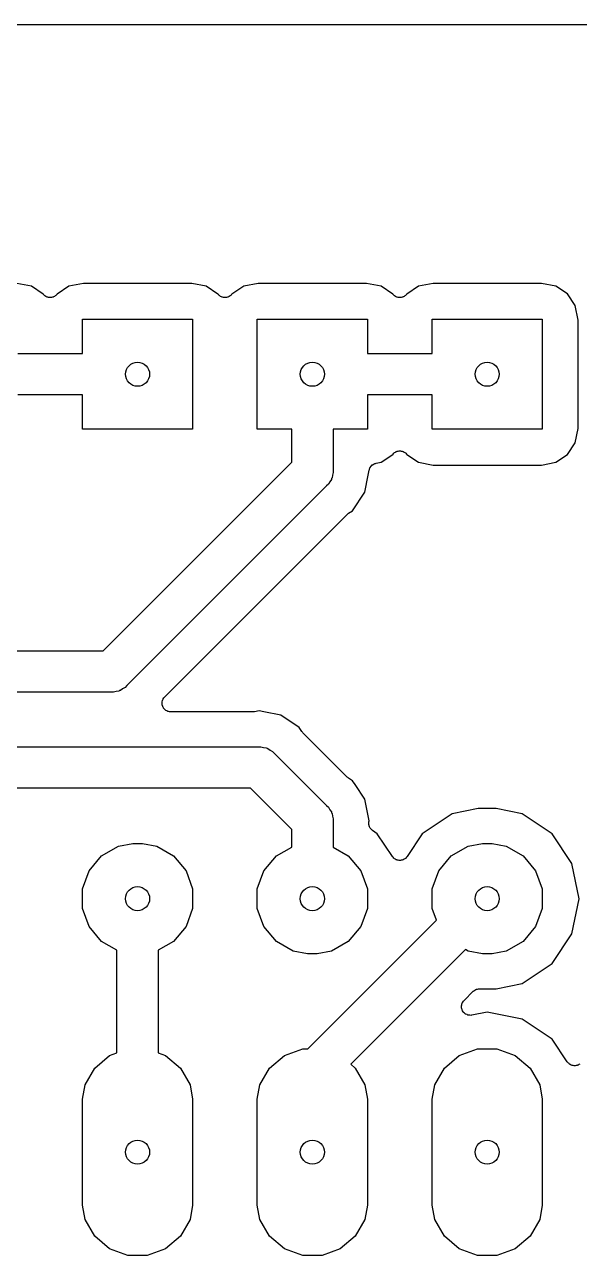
# Model space of a CAD drawing. Extents: x 99.1 to 195.6, y -78.7 to -33.
# Drawn here: x 174.89 to 182.95, y -50.9 to -33.02 of the extents above; entities that cross this region are included whole.
import ezdxf

# ---------------------------------------------------------------- set-up
doc = ezdxf.new("R2010")
doc.units = 0
doc.header["$MEASUREMENT"] = 0
doc.layers.add('BLACK', color=7, linetype='CONTINUOUS')

msp = doc.modelspace()

# ---------------------------------------------------------------- linework, layer by layer
at = {"layer": 'BLACK', "linetype": 'CONTINUOUS'}
for p, q in [((99.187, -33.02), (195.453, -33.02)), ((174.988, -36.8215), (174.777, -36.7796)), ((175.158, -36.9352), (174.988, -36.8215)), ((175.532, -36.8215), (175.362, -36.9352)), ((175.743, -36.7796), (175.532, -36.8215)), ((177.317, -36.7796), (175.743, -36.7796)), ((177.528, -36.8215), (177.317, -36.7796)), ((177.698, -36.9352), (177.528, -36.8215)), ((178.072, -36.8215), (177.902, -36.9352)), ((178.283, -36.7796), (178.072, -36.8215)), ((179.857, -36.7796), (178.283, -36.7796)), ((180.068, -36.8215), (179.857, -36.7796)), ((180.238, -36.9352), (180.068, -36.8215)), ((180.612, -36.8215), (180.442, -36.9352)), ((180.823, -36.7796), (180.612, -36.8215)), ((182.397, -36.7796), (180.823, -36.7796)), ((182.608, -36.8215), (182.397, -36.7796)), ((182.776, -36.9338), (182.608, -36.8215)), ((175.164, -36.941), (175.158, -36.9352)), ((175.172, -36.9522), (175.164, -36.941)), ((175.179, -36.9568), (175.172, -36.9522)), ((175.185, -36.9629), (175.179, -36.9568)), ((175.197, -36.969), (175.185, -36.9629)), ((175.209, -36.9767), (175.197, -36.969)), ((175.217, -36.9787), (175.209, -36.9767)), ((175.224, -36.9824), (175.217, -36.9787)), ((175.238, -36.9839), (175.224, -36.9824)), ((175.252, -36.9872), (175.238, -36.9839)), ((175.26, -36.9863), (175.252, -36.9872)), ((175.268, -36.9872), (175.26, -36.9863)), ((175.282, -36.9839), (175.268, -36.9872)), ((175.296, -36.9824), (175.282, -36.9839)), ((175.303, -36.9787), (175.296, -36.9824)), ((175.311, -36.9767), (175.303, -36.9787)), ((175.323, -36.969), (175.311, -36.9767)), ((175.335, -36.9629), (175.323, -36.969)), ((175.341, -36.9568), (175.335, -36.9629)), ((175.348, -36.9522), (175.341, -36.9568)), ((175.356, -36.941), (175.348, -36.9522)), ((175.362, -36.9352), (175.356, -36.941)), ((177.704, -36.941), (177.698, -36.9352)), ((177.712, -36.9522), (177.704, -36.941)), ((177.719, -36.9568), (177.712, -36.9522)), ((177.725, -36.9629), (177.719, -36.9568)), ((177.737, -36.969), (177.725, -36.9629)), ((177.749, -36.9767), (177.737, -36.969)), ((177.757, -36.9787), (177.749, -36.9767)), ((177.764, -36.9824), (177.757, -36.9787)), ((177.778, -36.9839), (177.764, -36.9824)), ((177.792, -36.9872), (177.778, -36.9839)), ((177.8, -36.9863), (177.792, -36.9872)), ((177.808, -36.9872), (177.8, -36.9863)), ((177.822, -36.9839), (177.808, -36.9872)), ((177.836, -36.9824), (177.822, -36.9839)), ((177.843, -36.9787), (177.836, -36.9824)), ((177.851, -36.9767), (177.843, -36.9787)), ((177.863, -36.969), (177.851, -36.9767)), ((177.875, -36.9629), (177.863, -36.969)), ((177.881, -36.9568), (177.875, -36.9629)), ((177.888, -36.9522), (177.881, -36.9568)), ((177.896, -36.941), (177.888, -36.9522)), ((177.902, -36.9352), (177.896, -36.941)), ((180.244, -36.941), (180.238, -36.9352)), ((180.252, -36.9522), (180.244, -36.941)), ((180.259, -36.9568), (180.252, -36.9522)), ((180.265, -36.9629), (180.259, -36.9568)), ((180.277, -36.969), (180.265, -36.9629)), ((180.289, -36.9767), (180.277, -36.969)), ((180.297, -36.9787), (180.289, -36.9767)), ((180.304, -36.9824), (180.297, -36.9787)), ((180.318, -36.9839), (180.304, -36.9824)), ((180.332, -36.9872), (180.318, -36.9839)), ((180.34, -36.9863), (180.332, -36.9872)), ((180.348, -36.9872), (180.34, -36.9863)), ((180.362, -36.9839), (180.348, -36.9872)), ((180.376, -36.9824), (180.362, -36.9839)), ((180.383, -36.9787), (180.376, -36.9824)), ((180.391, -36.9767), (180.383, -36.9787)), ((180.403, -36.969), (180.391, -36.9767)), ((180.415, -36.9629), (180.403, -36.969)), ((180.421, -36.9568), (180.415, -36.9629)), ((180.428, -36.9522), (180.421, -36.9568)), ((180.436, -36.941), (180.428, -36.9522)), ((180.442, -36.9352), (180.436, -36.941)), ((182.889, -37.1018), (182.776, -36.9338)), ((182.93, -37.3125), (182.889, -37.1018)), ((175.73, -37.8), (175.73, -37.3)), ((175.73, -37.3), (177.33, -37.3)), ((177.33, -37.3), (177.33, -38.9)), ((178.27, -38.9), (178.27, -37.3)), ((178.27, -37.3), (179.87, -37.3)), ((179.87, -37.3), (179.87, -37.8)), ((180.81, -37.8), (180.81, -37.3)), ((180.81, -37.3), (182.41, -37.3)), ((182.41, -37.3), (182.41, -38.9)), ((182.93, -38.8875), (182.93, -37.3125)), ((174.79, -37.8), (175.73, -37.8)), ((179.87, -37.8), (180.81, -37.8)), ((175.73, -38.4), (174.79, -38.4)), ((175.73, -38.9), (175.73, -38.4)), ((180.81, -38.4), (179.87, -38.4)), ((179.87, -38.4), (179.87, -38.9)), ((180.81, -38.9), (180.81, -38.4)), ((177.33, -38.9), (175.73, -38.9)), ((178.77, -38.9), (178.27, -38.9)), ((178.77, -39.3757), (178.77, -38.9)), ((179.87, -38.9), (179.37, -38.9)), ((179.37, -38.9), (179.37, -39.4869)), ((182.41, -38.9), (180.81, -38.9)), ((182.889, -39.0982), (182.93, -38.8875)), ((182.776, -39.2662), (182.889, -39.0982)), ((180.068, -39.3785), (180.238, -39.2648)), ((180.238, -39.2648), (180.244, -39.259)), ((180.244, -39.259), (180.252, -39.2478)), ((180.252, -39.2478), (180.259, -39.2432)), ((180.259, -39.2432), (180.265, -39.2371)), ((180.265, -39.2371), (180.277, -39.231)), ((180.277, -39.231), (180.289, -39.2233)), ((180.289, -39.2233), (180.297, -39.2213)), ((180.297, -39.2213), (180.304, -39.2176)), ((180.304, -39.2176), (180.318, -39.2161)), ((180.318, -39.2161), (180.332, -39.2128)), ((180.332, -39.2128), (180.34, -39.2137)), ((180.34, -39.2137), (180.348, -39.2128)), ((180.348, -39.2128), (180.362, -39.2161)), ((180.362, -39.2161), (180.376, -39.2176)), ((180.376, -39.2176), (180.383, -39.2213)), ((180.383, -39.2213), (180.391, -39.2233)), ((180.391, -39.2233), (180.403, -39.231)), ((180.403, -39.231), (180.415, -39.2371)), ((180.415, -39.2371), (180.421, -39.2432)), ((180.421, -39.2432), (180.428, -39.2478)), ((180.428, -39.2478), (180.436, -39.259)), ((180.436, -39.259), (180.442, -39.2648)), ((180.442, -39.2648), (180.612, -39.3785)), ((182.608, -39.3785), (182.776, -39.2662)), ((176.028, -42.118), (178.77, -39.3757)), ((179.37, -39.4869), (179.373, -39.5266)), ((179.88, -39.5673), (179.895, -39.4929)), ((179.895, -39.4929), (179.898, -39.4851)), ((179.898, -39.4851), (179.9, -39.4768)), ((179.9, -39.4768), (179.906, -39.4647)), ((179.906, -39.4647), (179.911, -39.4518)), ((179.911, -39.4518), (179.917, -39.4455)), ((179.917, -39.4455), (179.921, -39.4381)), ((179.921, -39.4381), (179.931, -39.429)), ((179.931, -39.429), (179.94, -39.4186)), ((179.94, -39.4186), (179.948, -39.4146)), ((179.948, -39.4146), (179.954, -39.4091)), ((179.954, -39.4091), (179.967, -39.404)), ((179.967, -39.404), (179.979, -39.3974)), ((179.979, -39.3974), (179.987, -39.3961)), ((179.987, -39.3961), (179.995, -39.3931)), ((179.995, -39.3931), (180.068, -39.3785)), ((180.612, -39.3785), (180.823, -39.4204)), ((180.823, -39.4204), (182.397, -39.4204)), ((182.397, -39.4204), (182.608, -39.3785)), ((179.303, -39.6958), (179.273, -39.7214)), ((179.323, -39.6613), (179.303, -39.6958)), ((179.346, -39.6287), (179.323, -39.6613)), ((179.35, -39.6158), (179.346, -39.6287)), ((179.356, -39.6042), (179.35, -39.6158)), ((179.363, -39.565), (179.356, -39.6042)), ((179.373, -39.5266), (179.363, -39.565)), ((179.831, -39.8153), (179.88, -39.5673)), ((179.88, -39.5673), (179.88, -39.5673)), ((179.273, -39.7214), (176.373, -42.6209)), ((179.653, -40.0825), (179.831, -39.8153)), ((176.922, -42.7902), (179.576, -40.1365)), ((179.576, -40.1365), (179.586, -40.1293)), ((179.586, -40.1293), (179.595, -40.1207)), ((179.595, -40.1207), (179.653, -40.0825)), ((163.515, -42.118), (176.028, -42.118)), ((176.139, -42.718), (163.626, -42.718)), ((176.179, -42.7215), (176.139, -42.718)), ((176.217, -42.7112), (176.179, -42.7215)), ((176.256, -42.7043), (176.217, -42.7112)), ((176.268, -42.6976), (176.256, -42.7043)), ((176.281, -42.6941), (176.268, -42.6976)), ((176.313, -42.6713), (176.281, -42.6941)), ((176.348, -42.6514), (176.313, -42.6713)), ((176.373, -42.6209), (176.348, -42.6514)), ((176.886, -42.8689), (176.887, -42.8635)), ((176.887, -42.8855), (176.886, -42.8689)), ((176.887, -42.8579), (176.893, -42.8424)), ((176.887, -42.8635), (176.887, -42.8579)), ((176.887, -42.9021), (176.887, -42.8855)), ((176.889, -42.9073), (176.887, -42.9021)), ((176.89, -42.9129), (176.889, -42.9073)), ((176.897, -42.9279), (176.89, -42.9129)), ((176.893, -42.8424), (176.897, -42.8263)), ((176.897, -42.8263), (176.9, -42.8218)), ((176.9, -42.8218), (176.902, -42.8165)), ((176.902, -42.8165), (176.913, -42.8038)), ((176.913, -42.8038), (176.922, -42.7902)), ((176.902, -42.9435), (176.897, -42.9279)), ((176.906, -42.9478), (176.902, -42.9435)), ((176.908, -42.9528), (176.906, -42.9478)), ((176.92, -42.9646), (176.908, -42.9528)), ((176.931, -42.9773), (176.92, -42.9646)), ((176.935, -42.9801), (176.931, -42.9773)), ((176.939, -42.984), (176.935, -42.9801)), ((176.954, -42.991), (176.939, -42.984)), ((176.969, -42.9993), (176.954, -42.991)), ((176.974, -43.0003), (176.969, -42.9993)), ((176.979, -43.0027), (176.974, -43.0003)), ((176.996, -43.0041), (176.979, -43.0027)), ((177.012, -43.007), (176.996, -43.0041)), ((178.204, -43.007), (177.012, -43.007)), ((178.217, -43.0048), (178.204, -43.007)), ((178.229, -43.0046), (178.217, -43.0048)), ((178.296, -42.9912), (178.229, -43.0046)), ((178.364, -43.0046), (178.296, -42.9912)), ((178.612, -43.0539), (178.364, -43.0046)), ((178.879, -43.2325), (178.612, -43.0539)), ((178.917, -43.2895), (178.879, -43.2325)), ((178.926, -43.2985), (178.917, -43.2895)), ((178.933, -43.3088), (178.926, -43.2985)), ((179.576, -43.9522), (178.933, -43.3088)), ((165.113, -43.515), (178.283, -43.515)), ((178.283, -43.515), (178.323, -43.5115)), ((178.323, -43.5115), (178.361, -43.5218)), ((178.361, -43.5218), (178.401, -43.5287)), ((178.401, -43.5287), (178.412, -43.5354)), ((178.412, -43.5354), (178.425, -43.5389)), ((178.425, -43.5389), (178.458, -43.5617)), ((178.458, -43.5617), (178.492, -43.5816)), ((178.492, -43.5816), (178.518, -43.6121)), ((178.518, -43.6121), (179.273, -44.3672)), ((179.586, -43.9593), (179.576, -43.9522)), ((179.595, -43.968), (179.586, -43.9593)), ((179.653, -44.0061), (179.595, -43.968)), ((178.172, -44.115), (174.29, -44.115)), ((178.77, -44.7129), (178.172, -44.115)), ((179.691, -44.0632), (179.653, -44.0061)), ((179.831, -44.2734), (179.691, -44.0632)), ((179.894, -44.5886), (179.831, -44.2734)), ((179.273, -44.3672), (179.303, -44.3928)), ((179.303, -44.3928), (179.323, -44.4273)), ((179.323, -44.4273), (179.346, -44.4599)), ((179.346, -44.4599), (179.35, -44.4728)), ((179.35, -44.4728), (179.356, -44.4844)), ((179.356, -44.4844), (179.363, -44.5236)), ((179.363, -44.5236), (179.373, -44.5621)), ((181.1, -44.4879), (180.667, -44.777)), ((181.481, -44.412), (181.1, -44.4879)), ((181.739, -44.412), (181.481, -44.412)), ((182.12, -44.4879), (181.739, -44.412)), ((182.553, -44.777), (182.12, -44.4879)), ((179.373, -44.5621), (179.37, -44.6017)), ((179.37, -44.6017), (179.37, -44.9694)), ((179.889, -44.6178), (179.891, -44.6097)), ((179.891, -44.6316), (179.889, -44.6178)), ((179.89, -44.6455), (179.891, -44.6316)), ((179.893, -44.6534), (179.89, -44.6455)), ((179.891, -44.6014), (179.894, -44.5886)), ((179.891, -44.6097), (179.891, -44.6014)), ((179.894, -44.6617), (179.893, -44.6534)), ((179.9, -44.6741), (179.894, -44.6617)), ((179.905, -44.6872), (179.9, -44.6741)), ((179.91, -44.6937), (179.905, -44.6872)), ((179.913, -44.7012), (179.91, -44.6937)), ((179.923, -44.7108), (179.913, -44.7012)), ((178.77, -44.9694), (178.77, -44.7129)), ((179.932, -44.7216), (179.923, -44.7108)), ((179.939, -44.726), (179.932, -44.7216)), ((179.945, -44.7317), (179.939, -44.726)), ((180.013, -44.777), (179.945, -44.7317)), ((180.234, -45.1083), (180.013, -44.777)), ((180.667, -44.777), (180.446, -45.1083)), ((182.842, -45.2096), (182.553, -44.777)), ((176.008, -45.0977), (176.252, -44.9566)), ((176.252, -44.9566), (176.46, -44.92)), ((176.46, -44.92), (176.6, -44.92)), ((176.6, -44.92), (176.808, -44.9566)), ((176.808, -44.9566), (177.052, -45.0977)), ((178.548, -45.0977), (178.77, -44.9694)), ((179.37, -44.9694), (179.592, -45.0977)), ((181.088, -45.0977), (181.332, -44.9566)), ((181.332, -44.9566), (181.54, -44.92)), ((181.54, -44.92), (181.68, -44.92)), ((181.68, -44.92), (181.888, -44.9566)), ((181.888, -44.9566), (182.132, -45.0977)), ((175.826, -45.3138), (176.008, -45.0977)), ((177.052, -45.0977), (177.234, -45.3138)), ((178.366, -45.3138), (178.548, -45.0977)), ((179.592, -45.0977), (179.774, -45.3138)), ((180.244, -45.1183), (180.234, -45.1083)), ((180.252, -45.1295), (180.244, -45.1183)), ((180.259, -45.1341), (180.252, -45.1295)), ((180.265, -45.1402), (180.259, -45.1341)), ((180.277, -45.1463), (180.265, -45.1402)), ((180.289, -45.154), (180.277, -45.1463)), ((180.297, -45.156), (180.289, -45.154)), ((180.304, -45.1597), (180.297, -45.156)), ((180.318, -45.1612), (180.304, -45.1597)), ((180.332, -45.1645), (180.318, -45.1612)), ((180.34, -45.1636), (180.332, -45.1645)), ((180.348, -45.1645), (180.34, -45.1636)), ((180.362, -45.1612), (180.348, -45.1645)), ((180.376, -45.1597), (180.362, -45.1612)), ((180.383, -45.156), (180.376, -45.1597)), ((180.391, -45.154), (180.383, -45.156)), ((180.403, -45.1463), (180.391, -45.154)), ((180.415, -45.1402), (180.403, -45.1463)), ((180.421, -45.1341), (180.415, -45.1402)), ((180.428, -45.1295), (180.421, -45.1341)), ((180.436, -45.1183), (180.428, -45.1295)), ((180.446, -45.1083), (180.436, -45.1183)), ((180.906, -45.3138), (181.088, -45.0977)), ((182.132, -45.0977), (182.314, -45.3138)), ((182.944, -45.72), (182.842, -45.2096)), ((175.73, -45.5789), (175.826, -45.3138)), ((177.234, -45.3138), (177.33, -45.5789)), ((178.27, -45.5789), (178.366, -45.3138)), ((179.774, -45.3138), (179.87, -45.5789)), ((180.81, -45.5789), (180.906, -45.3138)), ((182.314, -45.3138), (182.41, -45.5789)), ((175.73, -45.8611), (175.73, -45.5789)), ((177.33, -45.5789), (177.33, -45.8611)), ((178.27, -45.8611), (178.27, -45.5789)), ((179.87, -45.5789), (179.87, -45.8611)), ((180.81, -45.8611), (180.81, -45.5789)), ((182.41, -45.5789), (182.41, -45.8611)), ((182.842, -46.2304), (182.944, -45.72)), ((175.826, -46.1262), (175.73, -45.8611)), ((177.33, -45.8611), (177.234, -46.1262)), ((178.366, -46.1262), (178.27, -45.8611)), ((179.87, -45.8611), (179.774, -46.1262)), ((180.873, -46.0331), (180.81, -45.8611)), ((182.41, -45.8611), (182.314, -46.1262)), ((176.008, -46.3423), (175.826, -46.1262)), ((177.234, -46.1262), (177.052, -46.3423)), ((178.548, -46.3423), (178.366, -46.1262)), ((179.003, -47.903), (180.873, -46.0331)), ((179.774, -46.1262), (179.592, -46.3423)), ((182.314, -46.1262), (182.132, -46.3423)), ((182.553, -46.663), (182.842, -46.2304)), ((176.23, -46.4706), (176.008, -46.3423)), ((176.23, -47.9608), (176.23, -46.4706)), ((177.052, -46.3423), (176.83, -46.4706)), ((176.83, -46.4706), (176.83, -47.9608)), ((178.792, -46.4834), (178.548, -46.3423)), ((179, -46.52), (178.792, -46.4834)), ((179.348, -46.4834), (179.14, -46.52)), ((179.592, -46.3423), (179.348, -46.4834)), ((181.293, -46.4609), (179.628, -48.1266)), ((181.332, -46.4834), (181.293, -46.4609)), ((181.54, -46.52), (181.332, -46.4834)), ((181.888, -46.4834), (181.68, -46.52)), ((182.132, -46.3423), (181.888, -46.4834)), ((179.14, -46.52), (179, -46.52)), ((181.68, -46.52), (181.54, -46.52)), ((182.12, -46.9521), (182.553, -46.663)), ((181.47, -47.0328), (181.486, -47.0285)), ((181.486, -47.0285), (181.492, -47.029)), ((181.492, -47.029), (181.497, -47.028)), ((181.497, -47.028), (181.739, -47.028)), ((181.739, -47.028), (182.12, -46.9521)), ((181.257, -47.2228), (181.264, -47.2095)), ((181.264, -47.2095), (181.27, -47.2049)), ((181.27, -47.2049), (181.274, -47.1991)), ((181.274, -47.1991), (181.407, -47.0652)), ((181.407, -47.0652), (181.412, -47.062)), ((181.412, -47.062), (181.416, -47.0577)), ((181.416, -47.0577), (181.43, -47.0494)), ((181.43, -47.0494), (181.444, -47.0399)), ((181.444, -47.0399), (181.449, -47.0385)), ((181.449, -47.0385), (181.454, -47.0357)), ((181.454, -47.0357), (181.47, -47.0328)), ((181.236, -47.2917), (181.237, -47.2848)), ((181.239, -47.3067), (181.236, -47.2917)), ((181.237, -47.2779), (181.241, -47.2632)), ((181.237, -47.2848), (181.237, -47.2779)), ((181.241, -47.3218), (181.239, -47.3067)), ((181.241, -47.2632), (181.243, -47.2481)), ((181.244, -47.3281), (181.241, -47.3218)), ((181.243, -47.2481), (181.246, -47.242)), ((181.245, -47.335), (181.244, -47.3281)), ((181.253, -47.348), (181.245, -47.335)), ((181.246, -47.242), (181.248, -47.2353)), ((181.248, -47.2353), (181.257, -47.2228)), ((181.259, -47.3618), (181.253, -47.348)), ((181.264, -47.3667), (181.259, -47.3618)), ((181.268, -47.3727), (181.264, -47.3667)), ((181.28, -47.3822), (181.268, -47.3727)), ((181.29, -47.393), (181.28, -47.3822)), ((181.61, -47.3694), (181.388, -47.4135)), ((182.12, -47.4709), (181.61, -47.3694)), ((181.297, -47.3959), (181.29, -47.393)), ((181.302, -47.4003), (181.297, -47.3959)), ((181.317, -47.4052), (181.302, -47.4003)), ((181.33, -47.4116), (181.317, -47.4052)), ((181.337, -47.4122), (181.33, -47.4116)), ((181.344, -47.4145), (181.337, -47.4122)), ((181.359, -47.4141), (181.344, -47.4145)), ((181.374, -47.4155), (181.359, -47.4141)), ((181.381, -47.4137), (181.374, -47.4155)), ((181.388, -47.4135), (181.381, -47.4137)), ((182.553, -47.76), (182.12, -47.4709)), ((178.664, -47.9995), (178.929, -47.903)), ((178.929, -47.903), (179.003, -47.903)), ((181.204, -47.9995), (181.469, -47.903)), ((181.469, -47.903), (181.751, -47.903)), ((181.751, -47.903), (182.016, -47.9995)), ((182.774, -48.0913), (182.553, -47.76)), ((175.908, -48.1808), (176.124, -47.9995)), ((176.124, -47.9995), (176.23, -47.9608)), ((176.83, -47.9608), (176.936, -47.9995)), ((176.936, -47.9995), (177.152, -48.1808)), ((178.448, -48.1808), (178.664, -47.9995)), ((180.988, -48.1808), (181.204, -47.9995)), ((182.016, -47.9995), (182.232, -48.1808)), ((182.784, -48.1013), (182.774, -48.0913)), ((182.792, -48.1125), (182.784, -48.1013)), ((175.767, -48.4252), (175.908, -48.1808)), ((177.152, -48.1808), (177.293, -48.4252)), ((178.307, -48.4252), (178.448, -48.1808)), ((179.628, -48.1266), (179.692, -48.1808)), ((179.692, -48.1808), (179.833, -48.4252)), ((180.847, -48.4252), (180.988, -48.1808)), ((182.232, -48.1808), (182.373, -48.4252)), ((182.799, -48.1171), (182.792, -48.1125)), ((182.805, -48.1232), (182.799, -48.1171)), ((182.817, -48.1293), (182.805, -48.1232)), ((182.829, -48.137), (182.817, -48.1293)), ((182.837, -48.139), (182.829, -48.137)), ((182.844, -48.1427), (182.837, -48.139)), ((182.858, -48.1442), (182.844, -48.1427)), ((182.872, -48.1475), (182.858, -48.1442)), ((182.88, -48.1466), (182.872, -48.1475)), ((182.888, -48.1475), (182.88, -48.1466)), ((182.902, -48.1442), (182.888, -48.1475)), ((182.916, -48.1427), (182.902, -48.1442)), ((182.923, -48.139), (182.916, -48.1427)), ((182.931, -48.137), (182.923, -48.139)), ((182.943, -48.1293), (182.931, -48.137)), ((182.955, -48.1232), (182.943, -48.1293)), ((175.73, -48.633), (175.767, -48.4252)), ((177.293, -48.4252), (177.33, -48.633)), ((178.27, -48.633), (178.307, -48.4252)), ((179.833, -48.4252), (179.87, -48.633)), ((180.81, -48.633), (180.847, -48.4252)), ((182.373, -48.4252), (182.41, -48.633)), ((175.73, -50.173), (175.73, -48.633)), ((177.33, -48.633), (177.33, -50.173)), ((178.27, -50.173), (178.27, -48.633)), ((179.87, -48.633), (179.87, -50.173)), ((180.81, -50.173), (180.81, -48.633)), ((182.41, -48.633), (182.41, -50.173)), ((175.767, -50.3808), (175.73, -50.173)), ((177.33, -50.173), (177.293, -50.3808)), ((178.307, -50.3808), (178.27, -50.173)), ((179.87, -50.173), (179.833, -50.3808)), ((180.847, -50.3808), (180.81, -50.173)), ((182.41, -50.173), (182.373, -50.3808)), ((175.908, -50.6252), (175.767, -50.3808)), ((177.293, -50.3808), (177.152, -50.6252)), ((178.448, -50.6252), (178.307, -50.3808)), ((179.833, -50.3808), (179.692, -50.6252)), ((180.988, -50.6252), (180.847, -50.3808)), ((182.373, -50.3808), (182.232, -50.6252)), ((176.124, -50.8065), (175.908, -50.6252)), ((177.152, -50.6252), (176.936, -50.8065)), ((178.664, -50.8065), (178.448, -50.6252)), ((179.692, -50.6252), (179.476, -50.8065)), ((181.204, -50.8065), (180.988, -50.6252)), ((182.232, -50.6252), (182.016, -50.8065)), ((176.389, -50.903), (176.124, -50.8065)), ((176.671, -50.903), (176.389, -50.903)), ((176.936, -50.8065), (176.671, -50.903)), ((178.929, -50.903), (178.664, -50.8065)), ((179.211, -50.903), (178.929, -50.903)), ((179.476, -50.8065), (179.211, -50.903)), ((181.469, -50.903), (181.204, -50.8065)), ((181.751, -50.903), (181.469, -50.903)), ((182.016, -50.8065), (181.751, -50.903))]:
    msp.add_line(p, q, dxfattribs=at)
at = {"layer": 'BLACK'}
for centre in [(176.53, -38.1), (176.53, -38.1), (179.07, -38.1), (179.07, -38.1), (181.61, -38.1), (181.61, -38.1), (176.53, -45.72), (176.53, -45.72), (179.07, -45.72), (179.07, -45.72), (181.61, -45.72), (181.61, -45.72), (176.53, -49.403), (176.53, -49.403), (179.07, -49.403), (179.07, -49.403), (181.61, -49.403), (181.61, -49.403)]:
    msp.add_circle(centre, 0.175, dxfattribs=at)

doc.saveas('drawing.dxf')
